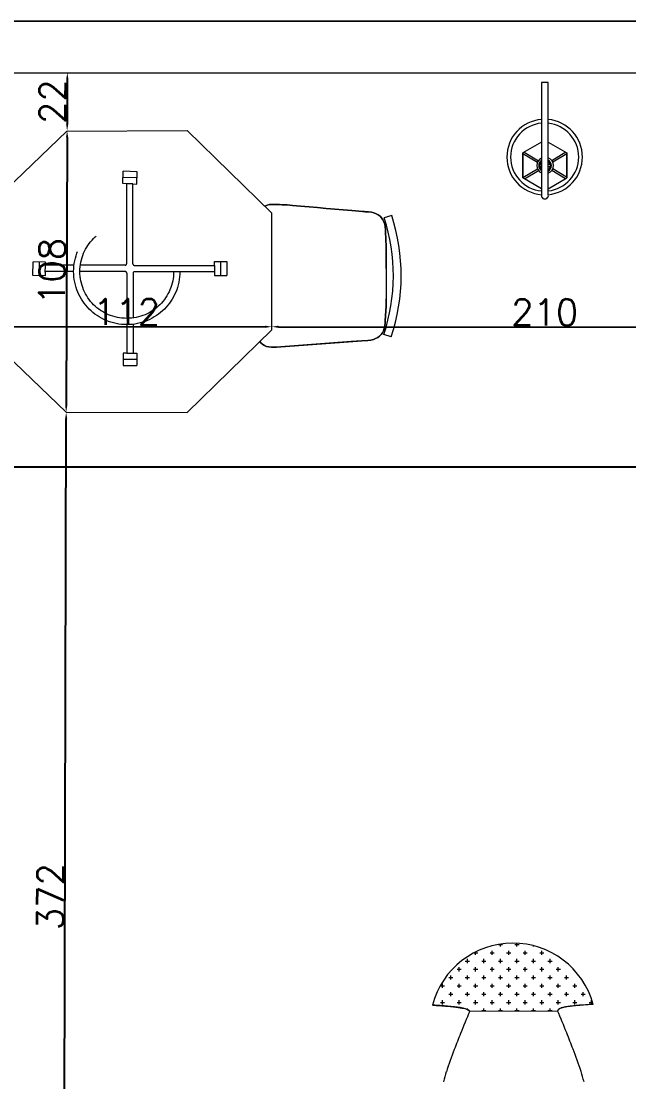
# Model space of a CAD drawing. Extents: x 3270 to 6851, y -140 to 2884.
# Drawn here: x 4979.9 to 5213.2, y 1090.2 to 1497.7 of the extents above; entities that cross this region are included whole.
import ezdxf

# ---------------------------------------------------------------- set-up
doc = ezdxf.new("R2010")
doc.units = 0
doc.header["$LTSCALE"] = 20
doc.linetypes.add('ACAD_ISO03W100', pattern=[30, 12, -18])
doc.layers.get('0').update_dxf_attribs({"linetype": 'CONTINUOUS', "lineweight": 15})
doc.layers.get('DEFPOINTS').update_dxf_attribs({"linetype": 'CONTINUOUS'})
doc.layers.add('M-LAMBA', color=7, linetype='CONTINUOUS', lineweight=18, true_color=0x50ba12)
doc.layers.add('Ö-MOBİLYA', color=31, linetype='CONTINUOUS', lineweight=18)
doc.layers.add('ölçü', color=102, linetype='CONTINUOUS', lineweight=15)
doc.styles.get("Standard").update_dxf_attribs({"font": 'txttw.shx'})
doc.dimstyles.new('YAZI', dxfattribs={"dimtxt": 10, "dimasz": 2.5, "dimexe": 1.25, "dimexo": 0.625, "dimtad": 1, "dimdec": 0, "dimtxsty": 'Standard', "dimcen": 2.5, "dimse1": 1, "dimse2": 1, "dimclrd": 256, "dimclrt": 256, "dimadec": 0, "dimazin": 0, "dimtfac": 1, "dimtdec": 0, "dimtmove": 0, "dimatfit": 3, "dimfxl": 1, "dimarcsym": 0})

# ---------------------------------------------------------------- blocks, each defined once
blk = doc.blocks.new('*D109')
at = {"layer": 'DEFPOINTS', "color": 0, "transparency": 16777216}
for p in [(4964.55, 1380.45), (5076.14, 1380.71), (5076.14, 1380.35)]:
    blk.add_point(p, dxfattribs=at)
at = {"layer": 'ölçü', "lineweight": -2, "transparency": 16777216}
blk.add_line((4967.05, 1380.44), (5073.64, 1380.36), dxfattribs=at)
at = {"layer": 'ölçü', "transparency": 16777216}
for points in [[(4967.05, 1380.86), (4967.05, 1380.03), (4964.55, 1380.45)], [(5073.64, 1380.77), (5073.64, 1379.94), (5076.14, 1380.35)]]:
    blk.add_solid(points, dxfattribs=at)
at = {"layer": 'ölçü', "transparency": 16777216, "insert": (5020.35, 1386.03), "char_height": 10, "attachment_point": 5, "rotation": 359.9518}
blk.add_mtext('112', dxfattribs=at)
blk = doc.blocks.new('*D110')
at = {"layer": 'DEFPOINTS', "color": 0, "transparency": 16777216}
for p in [(5076.14, 1380.71), (5285.74, 1380.18), (5285.74, 1380.18)]:
    blk.add_point(p, dxfattribs=at)
at = {"layer": 'ölçü', "lineweight": -2, "transparency": 16777216}
blk.add_line((5078.64, 1380.35), (5283.24, 1380.18), dxfattribs=at)
at = {"layer": 'ölçü', "transparency": 16777216}
for points in [[(5078.64, 1380.77), (5078.64, 1379.93), (5076.14, 1380.35)], [(5283.24, 1380.6), (5283.24, 1379.76), (5285.74, 1380.18)]]:
    blk.add_solid(points, dxfattribs=at)
at = {"layer": 'ölçü', "transparency": 16777216, "insert": (5180.94, 1385.89), "char_height": 10, "attachment_point": 5, "rotation": 359.9518}
blk.add_mtext('210', dxfattribs=at)
blk = doc.blocks.new('*D137')
at = {"layer": 'DEFPOINTS', "color": 0, "transparency": 16777216}
for p in [(4573.38, 1350.41), (6128.38, 1350.41), (6128.38, 1326.58)]:
    blk.add_point(p, dxfattribs=at)
at = {"layer": 'ölçü', "lineweight": -2, "transparency": 16777216}
blk.add_line((4575.88, 1326.58), (6125.88, 1326.58), dxfattribs=at)
at = {"layer": 'ölçü', "transparency": 16777216}
for points in [[(4575.88, 1327), (4575.88, 1326.16), (4573.38, 1326.58)], [(6125.88, 1327), (6125.88, 1326.16), (6128.38, 1326.58)]]:
    blk.add_solid(points, dxfattribs=at)
at = {"layer": 'ölçü', "transparency": 16777216, "insert": (5350.88, 1332.2), "char_height": 10, "attachment_point": 5}
blk.add_mtext('1555', dxfattribs=at)
blk = doc.blocks.new('*D118')
at = {"layer": 'DEFPOINTS', "color": 0, "transparency": 16777216}
for p in [(4997.57, 1478), (4997.49, 1455.68), (4997.49, 1455.68)]:
    blk.add_point(p, dxfattribs=at)
at = {"layer": 'ölçü', "lineweight": -2, "transparency": 16777216}
blk.add_line((4997.56, 1475.5), (4997.5, 1458.18), dxfattribs=at)
at = {"layer": 'ölçü', "transparency": 16777216}
for points in [[(4997.14, 1475.5), (4997.98, 1475.5), (4997.57, 1478)], [(4997.09, 1458.18), (4997.92, 1458.17), (4997.49, 1455.68)]]:
    blk.add_solid(points, dxfattribs=at)
at = {"layer": 'ölçü', "transparency": 16777216, "insert": (4991.91, 1466.86), "char_height": 10, "attachment_point": 5, "rotation": 89.8076}
blk.add_mtext('22', dxfattribs=at)
blk = doc.blocks.new('*D119')
at = {"layer": 'DEFPOINTS', "color": 0, "transparency": 16777216}
for p in [(4997.49, 1455.68), (4997.13, 1347.57), (5001.69, 1347.56)]:
    blk.add_point(p, dxfattribs=at)
at = {"layer": 'ölçü', "lineweight": -2, "transparency": 16777216}
blk.add_line((4997.49, 1453.18), (4997.14, 1350.07), dxfattribs=at)
at = {"layer": 'ölçü', "transparency": 16777216}
for points in [[(4997.07, 1453.18), (4997.9, 1453.17), (4997.49, 1455.68)], [(4996.72, 1350.07), (4997.56, 1350.07), (4997.13, 1347.57)]]:
    blk.add_solid(points, dxfattribs=at)
at = {"layer": 'ölçü', "transparency": 16777216, "insert": (4991.69, 1401.64), "char_height": 10, "attachment_point": 5, "rotation": 89.8076}
blk.add_mtext('108', dxfattribs=at)
blk = doc.blocks.new('*D120')
at = {"layer": 'DEFPOINTS', "color": 0, "transparency": 16777216}
for p in [(4997.13, 1347.47), (5000.2, 1347.47), (4999.26, 975.24)]:
    blk.add_point(p, dxfattribs=at)
at = {"layer": 'ölçü', "lineweight": -2, "transparency": 16777216}
blk.add_line((4996.2, 977.75), (4997.12, 1344.97), dxfattribs=at)
at = {"layer": 'ölçü', "transparency": 16777216}
for points in [[(4996.71, 1344.98), (4997.54, 1344.97), (4997.13, 1347.47)], [(4995.78, 977.75), (4996.62, 977.75), (4996.19, 975.25)]]:
    blk.add_solid(points, dxfattribs=at)
at = {"layer": 'ölçü', "transparency": 16777216, "insert": (4991.04, 1161.38), "char_height": 10, "attachment_point": 5, "rotation": 89.8558}
blk.add_mtext('372', dxfattribs=at)

msp = doc.modelspace()

# ---------------------------------------------------------------- linework, layer by layer
for p, q in [((4573.38, 1497.74), (6148.38, 1497.74)), ((4573.38, 1497.74), (6148.38, 1497.74)), ((6148.38, 1497.74), (4573.38, 1497.74)), ((4678.38, 1497.74), (6032.42, 1497.74)), ((6128.38, 1477.74), (4573.38, 1477.74))]:
    msp.add_line(p, q)
at = {"layer": 'M-LAMBA'}
for p, q in [((5182.29, 1474.16), (5179.68, 1474.16)), ((5179.68, 1474.16), (5179.68, 1431.1)), ((5182.29, 1431.1), (5182.29, 1474.16)), ((5179.68, 1451.24), (5172.54, 1447.13)), ((5182.29, 1451.24), (5189.43, 1447.13)), ((5172.54, 1437.51), (5172.54, 1447.13)), ((5172.54, 1447.13), (5172.54, 1437.51)), ((5172.54, 1446.92), (5178.13, 1443.53)), ((5173.08, 1447.44), (5178.5, 1444.16)), ((5188.98, 1447.38), (5183.65, 1444.16)), ((5189.43, 1446.81), (5184.02, 1443.53)), ((5189.43, 1437.51), (5189.43, 1447.13)), ((5189.43, 1447.13), (5189.43, 1437.51)), ((5179.68, 1442.69), (5178.84, 1442.69)), ((5178.84, 1442.69), (5178.84, 1441.96)), ((5183.29, 1442.69), (5182.29, 1442.69)), ((5183.29, 1441.96), (5183.29, 1442.69)), ((5172.54, 1437.67), (5178.13, 1441.05)), ((5173.12, 1437.17), (5178.5, 1440.43)), ((5178.84, 1441.96), (5179.68, 1441.96)), ((5182.29, 1441.96), (5183.29, 1441.96)), ((5188.94, 1437.22), (5183.65, 1440.43)), ((5189.32, 1437.85), (5184.02, 1441.05)), ((5179.68, 1433.39), (5172.54, 1437.51)), ((5182.29, 1433.4), (5189.43, 1437.51))]:
    msp.add_line(p, q, dxfattribs=at)
for centre, radius, start, end in [((5180.9, 1445.55), 14.52, 94.8325, 265.1545), ((5180.9, 1445.55), 14.52, 275.4847, 84.5153), ((5180.9, 1445.55), 13.07, 95.3709, 264.6291), ((5180.9, 1445.55), 13.07, 276.0963, 83.9037), ((5181.08, 1442.29), 3.18, 116.0477, 243.9523), ((5181.08, 1442.29), 2.45, 124.6953, 235.3047), ((5181.08, 1442.29), 2.07, 132.348, 227.652), ((5181.08, 1442.29), 3.18, 292.5104, 67.4896), ((5181.08, 1442.29), 2.45, 299.7539, 60.2461), ((5181.08, 1442.29), 2.07, 305.9667, 54.0333), ((5180.99, 1430.79), 1.34, 166.9064, 13.0936)]:
    msp.add_arc(centre, radius, start, end, dxfattribs=at)
at = {"layer": 'Ö-MOBİLYA'}
for p, q in [((4964.57, 1424.06), (4997.41, 1455.54)), ((4997.41, 1455.54), (5043.6, 1455.7)), ((5043.6, 1455.7), (5076.14, 1424.04)), ((5018.91, 1435.35), (5019.07, 1440.09)), ((5024.36, 1439.92), (5019.07, 1440.09)), ((5020.95, 1440.05), (5020.95, 1440.06)), ((5022.44, 1440), (5022.44, 1440.01)), ((5022.76, 1439.97), (5022.76, 1439.98)), ((5023.27, 1439.97), (5023.27, 1439.99)), ((5024.21, 1435.18), (5024.36, 1439.92)), ((5024.28, 1437.55), (5018.99, 1437.72)), ((5022.76, 1435.24), (5020.36, 1435.32)), ((5076.14, 1379.12), (5076.14, 1424.04)), ((5122.17, 1423.08, 105.84), (5119.31, 1422.15, 105.84)), ((4984.32, 1400.03), (4984.44, 1405.33)), ((4984.38, 1402.39), (4984.37, 1402.39)), ((4984.41, 1403.88), (4984.4, 1403.88)), ((5054.07, 1405.37), (5058.81, 1405.37)), ((5054.08, 1403.92), (5054.08, 1401.52)), ((5056.44, 1405.37), (5056.44, 1400.07)), ((5058.81, 1405.37), (5058.81, 1400.07)), ((5058.81, 1403.92), (5058.82, 1403.92)), ((5058.81, 1403.92), (5058.82, 1403.92)), ((4984.36, 1401.56), (4984.34, 1401.56)), ((5054.07, 1400.07), (5058.81, 1400.07)), ((5058.81, 1401.52), (5058.82, 1401.52)), ((5058.81, 1401.52), (5058.82, 1401.52)), ((4964.53, 1378.77), (4997.13, 1347.57)), ((5043.64, 1347.46), (5076.14, 1379.12)), ((5121.99, 1376.42, 105.84), (5119.14, 1377.36, 105.84)), ((5018.96, 1370.26), (5018.96, 1365.51)), ((5020.4, 1370.25), (5022.8, 1370.25)), ((5024.25, 1370.26), (5024.25, 1365.51)), ((5018.96, 1367.88), (5024.25, 1367.88)), ((5018.96, 1365.51), (5024.25, 1365.51)), ((5020.4, 1365.51), (5020.4, 1365.5)), ((5022.8, 1365.51), (5022.8, 1365.5)), ((4997.13, 1347.57), (5043.64, 1347.46)), ((5163.11, 1142.99), (5164.7, 1142.99)), ((5163.91, 1142.2), (5163.91, 1143.15)), ((5169.46, 1142.99), (5171.05, 1142.99)), ((5170.26, 1142.2), (5170.26, 1143.47)), ((5176.61, 1142.2), (5176.61, 1142.52)), ((5151.21, 1135.85), (5151.21, 1137.44)), ((5153.77, 1139.82), (5155.17, 1139.82)), ((5154.38, 1139.02), (5154.38, 1140.13)), ((5157.56, 1135.85), (5157.56, 1137.44)), ((5159.94, 1139.82), (5161.52, 1139.82)), ((5160.73, 1139.02), (5160.73, 1140.61)), ((5163.91, 1135.85), (5163.91, 1137.44)), ((5166.29, 1139.82), (5167.87, 1139.82)), ((5167.08, 1139.02), (5167.08, 1140.61)), ((5170.26, 1135.85), (5170.26, 1137.44)), ((5172.64, 1139.82), (5174.22, 1139.82)), ((5173.43, 1139.02), (5173.43, 1140.61)), ((5176.61, 1135.85), (5176.61, 1137.44)), ((5178.99, 1139.82), (5180.57, 1139.82)), ((5179.78, 1139.02), (5179.78, 1140.61)), ((5182.96, 1135.85), (5182.96, 1137.44)), ((5147.24, 1133.47), (5148.82, 1133.47)), ((5148.03, 1132.67), (5148.03, 1134.26)), ((5150.41, 1136.64), (5152, 1136.64)), ((5153.59, 1133.47), (5155.17, 1133.47)), ((5154.38, 1132.67), (5154.38, 1134.26)), ((5156.76, 1136.64), (5158.35, 1136.64)), ((5159.94, 1133.47), (5161.52, 1133.47)), ((5160.73, 1132.67), (5160.73, 1134.26)), ((5163.11, 1136.64), (5164.7, 1136.64)), ((5166.29, 1133.47), (5167.87, 1133.47)), ((5167.08, 1132.67), (5167.08, 1134.26)), ((5169.46, 1136.64), (5171.05, 1136.64)), ((5172.64, 1133.47), (5174.22, 1133.47)), ((5173.43, 1132.67), (5173.43, 1134.26)), ((5175.81, 1136.64), (5177.4, 1136.64)), ((5178.99, 1133.47), (5180.57, 1133.47)), ((5179.78, 1132.67), (5179.78, 1134.26)), ((5182.16, 1136.64), (5183.75, 1136.64)), ((5185.34, 1133.47), (5186.92, 1133.47)), ((5186.13, 1132.67), (5186.13, 1134.26)), ((5189.31, 1135.85), (5189.31, 1135.99)), ((5191.69, 1133.47), (5191.98, 1133.47)), ((5192.48, 1132.67), (5192.48, 1132.92)), ((5144.06, 1130.29), (5145.65, 1130.29)), ((5144.86, 1129.5), (5144.86, 1131.09)), ((5150.41, 1130.29), (5152, 1130.29)), ((5151.21, 1129.5), (5151.21, 1131.09)), ((5156.76, 1130.29), (5158.35, 1130.29)), ((5157.56, 1129.5), (5157.56, 1131.09)), ((5163.11, 1130.29), (5164.7, 1130.29)), ((5163.91, 1129.5), (5163.91, 1131.09)), ((5169.46, 1130.29), (5171.05, 1130.29)), ((5170.26, 1129.5), (5170.26, 1131.09)), ((5175.81, 1130.29), (5177.4, 1130.29)), ((5176.61, 1129.5), (5176.61, 1131.09)), ((5182.16, 1130.29), (5183.75, 1130.29)), ((5182.96, 1129.5), (5182.96, 1131.09)), ((5188.51, 1130.29), (5190.1, 1130.29)), ((5189.31, 1129.5), (5189.31, 1131.09)), ((5140.89, 1127.12), (5142.47, 1127.12)), ((5141.68, 1126.32), (5141.68, 1127.91)), ((5144.86, 1123.15), (5144.86, 1124.74)), ((5147.24, 1127.12), (5148.82, 1127.12)), ((5148.03, 1126.32), (5148.03, 1127.91)), ((5151.21, 1123.15), (5151.21, 1124.74)), ((5153.59, 1127.12), (5155.17, 1127.12)), ((5154.38, 1126.32), (5154.38, 1127.91)), ((5157.56, 1123.15), (5157.56, 1124.74)), ((5159.94, 1127.12), (5161.52, 1127.12)), ((5160.73, 1126.32), (5160.73, 1127.91)), ((5163.91, 1123.15), (5163.91, 1124.74)), ((5166.29, 1127.12), (5167.87, 1127.12)), ((5167.08, 1126.32), (5167.08, 1127.91)), ((5170.26, 1123.15), (5170.26, 1124.74)), ((5172.64, 1127.12), (5174.22, 1127.12)), ((5173.43, 1126.32), (5173.43, 1127.91)), ((5176.61, 1123.15), (5176.61, 1124.74)), ((5178.99, 1127.12), (5180.57, 1127.12)), ((5179.78, 1126.32), (5179.78, 1127.91)), ((5182.96, 1123.15), (5182.96, 1124.74)), ((5185.34, 1127.12), (5186.92, 1127.12)), ((5186.13, 1126.32), (5186.13, 1127.91)), ((5189.31, 1123.15), (5189.31, 1124.74)), ((5191.69, 1127.12), (5193.27, 1127.12)), ((5192.48, 1126.32), (5192.48, 1127.91)), ((5195.66, 1123.15), (5195.66, 1124.74)), ((5139.21, 1123.94), (5139.3, 1123.94)), ((5140.89, 1120.77), (5142.47, 1120.77)), ((5141.68, 1119.97), (5141.68, 1121.56)), ((5144.06, 1123.94), (5145.65, 1123.94)), ((5147.24, 1120.77), (5148.82, 1120.77)), ((5148.03, 1119.97), (5148.03, 1121.56)), ((5150.41, 1123.94), (5152, 1123.94)), ((5153.59, 1120.77), (5155.17, 1120.77)), ((5154.38, 1119.97), (5154.38, 1121.56)), ((5156.76, 1123.94), (5158.35, 1123.94)), ((5159.94, 1120.77), (5161.52, 1120.77)), ((5160.73, 1119.97), (5160.73, 1121.56)), ((5163.11, 1123.94), (5164.7, 1123.94)), ((5166.29, 1120.77), (5167.87, 1120.77)), ((5167.08, 1119.97), (5167.08, 1121.56)), ((5169.46, 1123.94), (5171.05, 1123.94)), ((5172.64, 1120.77), (5174.22, 1120.77)), ((5173.43, 1119.97), (5173.43, 1121.56)), ((5175.81, 1123.94), (5177.4, 1123.94)), ((5178.99, 1120.77), (5180.57, 1120.77)), ((5179.78, 1119.97), (5179.78, 1121.56)), ((5182.16, 1123.94), (5183.75, 1123.94)), ((5185.34, 1120.77), (5186.92, 1120.77)), ((5186.13, 1119.97), (5186.13, 1121.56)), ((5188.51, 1123.94), (5190.1, 1123.94)), ((5191.69, 1120.77), (5193.27, 1120.77)), ((5192.48, 1119.97), (5192.48, 1121.56)), ((5194.86, 1123.94), (5196.45, 1123.94)), ((5198.04, 1120.77), (5199.33, 1120.77)), ((5198.83, 1119.97), (5198.83, 1121.56)), ((5151.21, 1118), (5151.21, 1118.39)), ((5151.87, 1117.59), (5152, 1117.59)), ((5152.11, 1117.39, 33.61), (5185.88, 1117.55, 32.32)), ((5152.11, 1117.39), (5185.88, 1117.55)), ((5152.11, 1117.39), (5185.88, 1117.55)), ((5156.76, 1117.59), (5158.35, 1117.59)), ((5157.56, 1117.42), (5157.56, 1118.39)), ((5163.11, 1117.59), (5164.7, 1117.59)), ((5163.91, 1117.45), (5163.91, 1118.39)), ((5169.46, 1117.59), (5171.05, 1117.59)), ((5170.26, 1117.48), (5170.26, 1118.39)), ((5175.81, 1117.59), (5177.4, 1117.59)), ((5176.61, 1117.51), (5176.61, 1118.39)), ((5182.16, 1117.59), (5183.75, 1117.59)), ((5182.96, 1117.54), (5182.96, 1118.39))]:
    msp.add_line(p, q, dxfattribs=at)
at = {"layer": 'Ö-MOBİLYA', "linetype": 'ACAD_ISO03W100', "ltscale": 0.3}
for p, q in [((5020.36, 1404.56), (5020.36, 1435.32)), ((5022.76, 1404.52), (5022.76, 1435.24)), ((4989.19, 1405.21), (4984.44, 1405.33)), ((4986.69, 1399.98), (4986.82, 1405.27)), ((4989.09, 1401.37), (4989.14, 1403.77)), ((5000.15, 1403.96), (4989.15, 1403.96)), ((5019.76, 1403.96), (5002.56, 1403.96)), ((5023.36, 1403.92), (5054.08, 1403.92)), ((4989.06, 1399.92), (4984.32, 1400.03)), ((5000, 1401.56), (4989.09, 1401.56)), ((5019.8, 1401.56), (5002.4, 1401.56)), ((5020.4, 1400.96), (5020.4, 1383.56)), ((5022.8, 1400.92), (5022.8, 1383.72)), ((5023.4, 1401.52), (5054.08, 1401.52)), ((5020.4, 1381.16), (5020.4, 1370.25)), ((5022.8, 1381.3), (5022.8, 1370.25))]:
    msp.add_line(p, q, dxfattribs=at)
at = {"layer": 'Ö-MOBİLYA'}
for points in [[(5020.36, 1435.32), (5018.91, 1435.35)], [(5022.76, 1435.24), (5024.21, 1435.18)], [(5054.08, 1403.92), (5054.07, 1405.37)], [(5054.08, 1401.52), (5054.07, 1400.07)], [(5020.4, 1370.25), (5018.96, 1370.26)], [(5022.8, 1370.25), (5024.25, 1370.26)]]:
    msp.add_lwpolyline(points, dxfattribs=at)
at = {"layer": 'Ö-MOBİLYA', "linetype": 'ACAD_ISO03W100', "ltscale": 0.3}
for points in [[(4989.14, 1403.77), (4989.19, 1405.21)], [(4989.09, 1401.37), (4989.06, 1399.92)]]:
    msp.add_lwpolyline(points, dxfattribs=at)
for radius in [20.4, 18]:
    msp.add_circle((5020.4, 1401.56), radius, dxfattribs=at)
at = {"layer": 'Ö-MOBİLYA'}
for centre, radius, start, end in [((5050.87, 1400.02, 105.84), 74.93, 341.639, 17.9223), ((5050.87, 1400.02, 105.84), 71.93, 341.639, 17.9223), ((5168.7, 1111.51, 97.96), 32, 15.3906, 165.135), ((5168.7, 1111.51), 32, 15.3906, 165.135), ((5168.7, 1111.51), 32, 15.3906, 165.135), ((5092.93, 465.18), 656.07, 85.74038, 86.08139), ((5092.93, 465.18), 656.07, 85.74038, 86.08139), ((5128.78, 947.41), 172.51, 84.8637, 85.7169), ((5128.78, 947.41), 172.51, 84.8637, 85.7169), ((5137.1, 1039.73), 79.81, 82.9474, 84.8802), ((5137.1, 1039.73), 79.81, 82.9474, 84.8802), ((5141.63, 1076.76), 42.51, 80.8242, 82.8884), ((5141.63, 1076.76), 42.51, 80.8242, 82.8884), ((5144.72, 1095.97), 23.05, 77.8437, 80.778), ((5144.72, 1095.97), 23.05, 77.8437, 80.778), ((6163.05, 697.93), 1094.51, 157.46532, 157.94895), ((5147, 1106.65), 12.13, 73.5599, 77.7703), ((5147, 1106.65), 12.13, 73.5599, 77.7703), ((5148.6, 1112.1), 6.45, 67.5266, 73.4336), ((5148.6, 1112.1), 6.45, 67.5266, 73.4336), ((5149.8, 1114.96), 3.35, 50.407, 67.8347), ((5149.58, 1114.53), 3.83, 59.8018, 67.3025), ((5149.84, 1115.01), 3.29, 50.3148, 59.3617), ((5148.21, 1112.96), 5.9, 48.6556, 50.9029), ((5148.73, 1113.57), 5.11, 48.4812, 51.0773), ((5188.12, 1116.47), 2.48, 147.9512, 154.3213), ((5187.82, 1116.63), 2.14, 149.7805, 154.6585), ((4174.94, 698.09), 1094.51, 22.05105, 22.53468), ((5187.17, 1117.05), 1.38, 123.727, 151.1261), ((5187.15, 1117.07), 1.35, 123.4988, 147.5026), ((5187.7, 1116.3), 2.29, 116.3427, 124.2346), ((5187.7, 1116.3), 2.29, 116.3427, 124.2346), ((5188.36, 1114.96), 3.79, 110.3387, 116.3745), ((5188.36, 1114.96), 3.79, 110.3387, 116.3745), ((5189.3, 1112.46), 6.46, 105.9179, 110.3887), ((5189.3, 1112.46), 6.46, 105.9179, 110.3887), ((5190.53, 1108.16), 10.93, 102.6582, 105.9608), ((5190.53, 1108.16), 10.93, 102.6582, 105.9608), ((5192.72, 1098.15), 21.17, 99.1926, 102.5063), ((5192.1, 1101.24), 18.03, 100.2238, 102.6895), ((5194.03, 1090.59), 28.85, 98.3755, 100.2455), ((5195.97, 1077.89), 41.7, 96.9201, 99.1455), ((5196.81, 1071.62), 48.02, 96.2601, 98.3669), ((5200.16, 1043.01), 76.83, 95.3376, 96.8886), ((5201.23, 1032.62), 87.27, 94.8725, 96.348), ((5206.93, 968.88), 151.27, 94.2984, 95.2791), ((5208.38, 950.31), 169.89, 94.3175, 94.9186), ((5239.46, 532.47), 588.88, 93.88596, 94.27266), ((5239.46, 532.47), 588.88, 93.88596, 94.27266), ((5489.16, 971.22), 367.31, 157.9951, 159.0338), ((4848.83, 971.37), 367.31, 20.9662, 22.0049), ((5292.07, 1046.25), 156.42, 158.8654, 162.2021), ((5045.93, 1046.41), 156.42, 17.7979, 21.1346), ((5211.97, 1072), 72.29, 162.2345, 165.3844), ((5126.02, 1072.16), 72.29, 14.4861, 17.7655)]:
    msp.add_arc(centre, radius, start, end, dxfattribs=at)
at = {"layer": 'Ö-MOBİLYA', "linetype": 'ACAD_ISO03W100', "ltscale": 0.3}
for centre, start, end in [((5019.76, 1404.56), 270, 0), ((5023.36, 1404.52), 180, 270), ((5019.8, 1400.96), 0, 90), ((5023.4, 1400.92), 90, 180)]:
    msp.add_arc(centre, 0.6, start, end, dxfattribs=at)
at = {"layer": 'Ö-MOBİLYA'}
for points in [[(5137.76, 1119.72, 97.96), (5143.46, 1119.29, 86.77), (5152.11, 1117.39, 33.61)], [(5199.55, 1120, 97.96), (5193.86, 1119.58, 86.77), (5185.88, 1117.55, 32.32)]]:
    msp.add_spline(points, degree=3, dxfattribs=at)
for points in [[(5073.41, 1426.7), (5074.31, 1427.11, 77.29), (5074.31, 1427.11, 76.83), (5073.41, 1426.7)], [(5074.31, 1427.11, 77.29), (5075.2, 1427.29, 77.37), (5075.2, 1427.29, 76.91), (5074.31, 1427.11, 76.83)], [(5075.2, 1427.29, 77.37), (5076.18, 1427.37, 77.47), (5076.18, 1427.37, 77), (5075.2, 1427.29, 76.91)], [(5076.18, 1427.37, 77.47), (5077.26, 1427.34, 77.56), (5077.26, 1427.34, 77.1), (5076.18, 1427.37, 77)], [(5078.09, 1427.32, 77.12), (5077.26, 1427.34, 77.1), (5077.26, 1427.34, 77.56), (5078.09, 1427.32, 77.58)], [(5079.08, 1427.29, 77.13), (5078.09, 1427.32, 77.12), (5078.09, 1427.32, 77.58), (5079.08, 1427.29, 77.59)], [(5080.07, 1427.25, 77.13), (5079.08, 1427.29, 77.13), (5079.08, 1427.29, 77.59), (5080.07, 1427.25, 77.59)], [(5081.06, 1427.21, 77.12), (5080.07, 1427.25, 77.13), (5080.07, 1427.25, 77.59), (5081.06, 1427.21, 77.58)], [(5082.04, 1427.15, 77.09), (5081.06, 1427.21, 77.12), (5081.06, 1427.21, 77.58), (5082.04, 1427.15, 77.56)], [(5083.03, 1427.08, 77.06), (5082.04, 1427.15, 77.09), (5082.04, 1427.15, 77.56), (5083.03, 1427.08, 77.52)], [(5084.01, 1427, 77.01), (5083.03, 1427.08, 77.06), (5083.03, 1427.08, 77.52), (5084.01, 1427, 77.47)], [(5087.15, 1426.71, 76.73), (5084.01, 1427, 77.01), (5084.01, 1427, 77.47), (5087.15, 1426.71, 77.2)], [(5090.43, 1426.42, 76.46), (5087.15, 1426.71, 76.73), (5087.15, 1426.71, 77.2), (5090.43, 1426.42, 76.93)], [(5093.71, 1426.13, 76.23), (5090.43, 1426.42, 76.46), (5090.43, 1426.42, 76.93), (5093.71, 1426.13, 76.69)], [(5096.99, 1425.84, 76.02), (5093.71, 1426.13, 76.23), (5093.71, 1426.13, 76.69), (5096.99, 1425.84, 76.48)], [(5100.28, 1425.56, 75.85), (5096.99, 1425.84, 76.02), (5096.99, 1425.84, 76.48), (5100.28, 1425.56, 76.31)], [(5103.56, 1425.27, 75.71), (5100.28, 1425.56, 75.85), (5100.28, 1425.56, 76.31), (5103.56, 1425.27, 76.17)], [(5106.86, 1424.99, 75.61), (5103.56, 1425.27, 75.71), (5103.56, 1425.27, 76.17), (5106.86, 1424.99, 76.07)], [(5110.93, 1424.65, 75.5), (5106.86, 1424.99, 75.61), (5106.86, 1424.99, 76.07), (5110.93, 1424.65, 75.96)], [(5110.93, 1424.65, 75.96), (5111.29, 1424.62, 75.95), (5111.29, 1424.62, 75.49), (5110.93, 1424.65, 75.5)], [(5111.29, 1424.62, 75.95), (5111.65, 1424.59, 75.94), (5111.65, 1424.59, 75.48), (5111.29, 1424.62, 75.49)], [(5111.65, 1424.59, 75.94), (5112, 1424.56, 75.95), (5112, 1424.56, 75.49), (5111.65, 1424.59, 75.48)], [(5112, 1424.56, 75.95), (5112.36, 1424.53, 75.96), (5112.36, 1424.53, 75.5), (5112, 1424.56, 75.49)], [(5112.36, 1424.53, 75.96), (5112.72, 1424.5, 75.98), (5112.72, 1424.5, 75.52), (5112.36, 1424.53, 75.5)], [(5112.72, 1424.5, 75.98), (5113.08, 1424.47, 76.01), (5113.08, 1424.47, 75.55), (5112.72, 1424.5, 75.52)], [(5113.08, 1424.47, 76.01), (5113.25, 1424.46, 76.02), (5113.25, 1424.46, 75.56), (5113.08, 1424.47, 75.55)], [(5114.33, 1424.32, 75.66), (5113.25, 1424.46, 75.56), (5113.25, 1424.46, 76.02), (5114.33, 1424.32, 76.12)], [(5115.31, 1424.09, 75.75), (5114.33, 1424.32, 75.66), (5114.33, 1424.32, 76.12), (5115.31, 1424.09, 76.21)], [(5116.2, 1423.76, 75.82), (5115.31, 1424.09, 75.75), (5115.31, 1424.09, 76.21), (5116.2, 1423.76, 76.29)], [(5116.99, 1423.33, 75.89), (5116.2, 1423.76, 75.82), (5116.2, 1423.76, 76.29), (5116.99, 1423.33, 76.35)], [(5117.68, 1422.81, 75.94), (5116.99, 1423.33, 75.89), (5116.99, 1423.33, 76.35), (5117.68, 1422.81, 76.4)], [(5118.28, 1422.2, 75.98), (5117.68, 1422.81, 75.94), (5117.68, 1422.81, 76.4), (5118.28, 1422.2, 76.44)], [(5118.77, 1421.49, 76), (5118.28, 1422.2, 75.98), (5118.28, 1422.2, 76.44), (5118.77, 1421.49, 76.46)], [(5119.17, 1420.68, 76.02), (5118.77, 1421.49, 76), (5118.77, 1421.49, 76.46), (5119.17, 1420.68, 76.48)], [(5119.47, 1419.78, 76.02), (5119.17, 1420.68, 76.02), (5119.17, 1420.68, 76.48), (5119.47, 1419.78, 76.48)], [(5119.68, 1418.79, 76.01), (5119.47, 1419.78, 76.02), (5119.47, 1419.78, 76.48), (5119.68, 1418.79, 76.48)], [(5119.79, 1417.7, 76), (5119.68, 1418.79, 76.01), (5119.68, 1418.79, 76.48), (5119.79, 1417.7, 76.46)], [(5119.83, 1416.83, 75.98), (5119.79, 1417.7, 76), (5119.79, 1417.7, 76.46), (5119.83, 1416.83, 76.44)], [(5120.07, 1411.14, 75.89), (5119.83, 1416.83, 75.98), (5119.83, 1416.83, 76.44), (5120.07, 1411.14, 76.35)], [(5119.97, 1388.37, 75.89), (5120.15, 1394.06, 75.83), (5120.07, 1411.14, 76.35), (5119.97, 1388.37, 76.35)], [(5119.68, 1382.68, 75.98), (5119.97, 1388.37, 75.89), (5119.97, 1388.37, 76.35), (5119.68, 1382.68, 76.44)], [(5119.51, 1380.72, 76.01), (5119.63, 1381.81, 76), (5119.63, 1381.81, 76.46), (5119.51, 1380.72, 76.48)], [(5119.63, 1381.81, 76), (5119.68, 1382.68, 75.98), (5119.68, 1382.68, 76.44), (5119.63, 1381.81, 76.46)], [(5118.08, 1377.32, 75.98), (5118.59, 1378.03, 76), (5118.59, 1378.03, 76.46), (5118.08, 1377.32, 76.44)], [(5118.59, 1378.03, 76), (5118.99, 1378.83, 76.02), (5118.99, 1378.83, 76.48), (5118.59, 1378.03, 76.46)], [(5118.99, 1378.83, 76.02), (5119.3, 1379.73, 76.02), (5119.3, 1379.73, 76.48), (5118.99, 1378.83, 76.48)], [(5119.3, 1379.73, 76.02), (5119.51, 1380.72, 76.01), (5119.51, 1380.72, 76.48), (5119.3, 1379.73, 76.48)], [(5071.55, 1374.65, 76.55), (5072.01, 1374.05, 76.61), (5072.01, 1374.05, 77.07), (5071.55, 1374.65, 77.01)], [(5072.01, 1374.05, 76.61), (5072.6, 1373.52, 76.68), (5072.6, 1373.52, 77.14), (5072.01, 1374.05, 77.07)], [(5072.6, 1373.52, 76.68), (5073.29, 1373.1, 76.75), (5073.29, 1373.1, 77.21), (5072.6, 1373.52, 77.14)], [(5077.86, 1372.55, 77.58), (5110.72, 1374.93, 75.5), (5110.72, 1374.93, 75.96), (5106.64, 1374.63, 76.07)], [(5110.72, 1374.93, 75.5), (5113.04, 1375.11, 76.02), (5111.07, 1374.96, 75.95), (5110.72, 1374.93, 75.96)], [(5113.04, 1375.11, 75.56), (5114.12, 1375.24, 75.66), (5114.12, 1375.24, 76.12), (5113.04, 1375.11, 76.02)], [(5114.12, 1375.24, 75.66), (5115.1, 1375.46, 75.75), (5115.1, 1375.46, 76.21), (5114.12, 1375.24, 76.12)], [(5115.1, 1375.46, 75.75), (5115.99, 1375.78, 75.82), (5115.99, 1375.78, 76.29), (5115.1, 1375.46, 76.21)], [(5115.99, 1375.78, 75.82), (5116.79, 1376.2, 75.89), (5116.79, 1376.2, 76.35), (5115.99, 1375.78, 76.29)], [(5116.79, 1376.2, 75.89), (5117.48, 1376.71, 75.94), (5117.48, 1376.71, 76.4), (5116.79, 1376.2, 76.35)], [(5117.48, 1376.71, 75.94), (5118.08, 1377.32, 75.98), (5118.08, 1377.32, 76.44), (5117.48, 1376.71, 76.4)], [(5073.29, 1373.1, 76.75), (5074.07, 1372.79, 76.83), (5074.07, 1372.79, 77.29), (5073.29, 1373.1, 77.21)], [(5074.07, 1372.79, 76.83), (5074.96, 1372.6, 76.91), (5074.96, 1372.6, 77.37), (5074.07, 1372.79, 77.29)], [(5074.96, 1372.6, 76.91), (5075.94, 1372.51, 77), (5075.94, 1372.51, 77.47), (5074.96, 1372.6, 77.37)], [(5075.94, 1372.51, 77), (5077.03, 1372.54, 77.1), (5077.03, 1372.54, 77.56), (5075.94, 1372.51, 77.47)], [(5077.86, 1372.55, 77.58), (5077.03, 1372.54, 77.56), (5077.03, 1372.54, 77.1), (5077.86, 1372.55, 77.12)]]:
    msp.add_3dface(points, dxfattribs=at)

# ---------------------------------------------------------------- dimensions: what is measured, and where the dimension line sits
at = {"layer": 'ölçü'}
dim = msp.add_linear_dim(base=(4997.49, 1455.68), p1=(4997.57, 1478), p2=(4997.49, 1455.68), angle=269.8076, dimstyle='YAZI', dxfattribs=at)
dim.commit()
dim.dimension.update_dxf_attribs({"geometry": '*D118', "text_midpoint": (4997.53, 1466.84), "dimtype": 161})
for base, p1, p2, angle, picture, middle in [((4997.13, 1347.57), (4997.49, 1455.68), (5001.69, 1347.56), 89.8076, '*D119', (4991.69, 1401.64)), ((5076.14, 1380.35), (4964.55, 1380.45), (5076.14, 1380.71), 179.9518, '*D109', (5020.35, 1386.03)), ((5285.74, 1380.18), (5076.14, 1380.71), (5285.74, 1380.18), 179.9518, '*D110', (5180.94, 1385.89))]:
    dim = msp.add_linear_dim(base=base, p1=p1, p2=p2, angle=angle, dimstyle='YAZI', dxfattribs=at)
    dim.commit()
    dim.dimension.update_dxf_attribs({"geometry": picture, "text_midpoint": middle})
for p1, p2, distance, picture, middle in [((4573.38, 1350.41), (6128.38, 1350.41), -23.83, '*D137', (5350.88, 1332.2)), ((4999.26, 975.24), (5000.2, 1347.47), 3.06, '*D120', (4991.04, 1161.38))]:
    dim = msp.add_aligned_dim(p1=p1, p2=p2, distance=distance, dimstyle='YAZI', dxfattribs=at)
    dim.commit()
    dim.dimension.update_dxf_attribs({"geometry": picture, "text_midpoint": middle})

doc.saveas('drawing.dxf')
